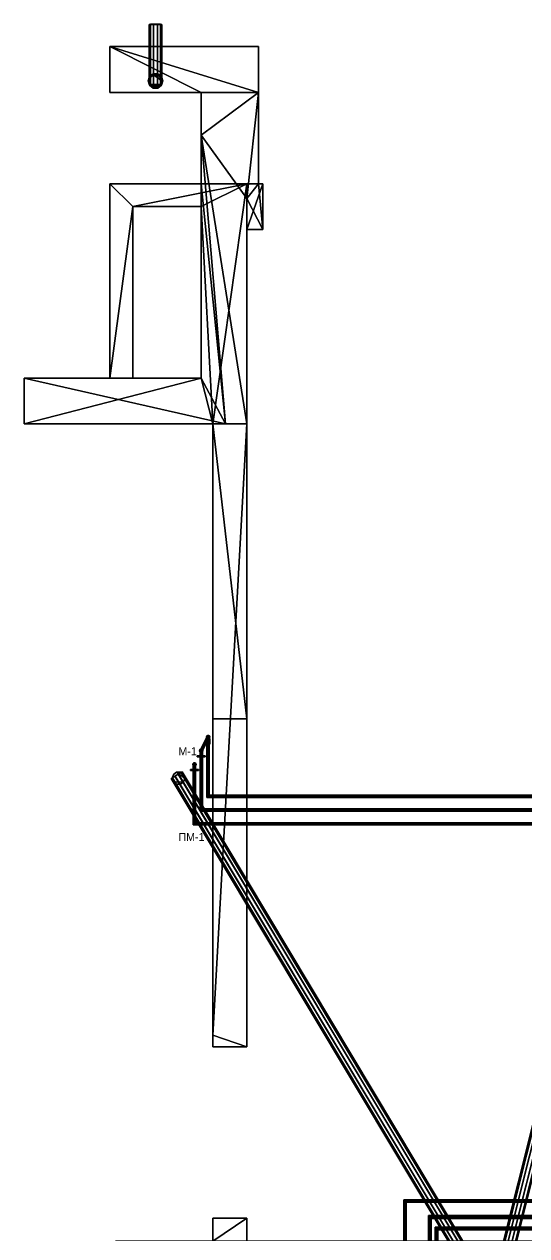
# Model space of a CAD drawing. Header units: millimetres. Extents: x -396 to 23232, y -842 to 31800.
# Drawn here: x 7750 to 12150, y 6496 to 17096 of the extents above; entities that cross this region are included whole.
import ezdxf

# ---------------------------------------------------------------- set-up
doc = ezdxf.new("R2010")
doc.units = ezdxf.units.MM
doc.layers.add('АР_3D_стены', color=8, linetype='Continuous')
doc.layers.add('ВК_3D_Марки', color=7, linetype='Continuous')
for name, color, linetype, true_color in [('ВК_3D_Арматура', 7, 'Continuous', 0xb48c3c), ('ВК_3D_В1', 7, 'Continuous', 0x06b6d4), ('ВК_3D_К1', 7, 'Continuous', 0xc2410c), ('ВК_3D_К2', 7, 'Continuous', 0x2563eb), ('ВК_3D_Т3', 7, 'Continuous', 0x16a34a), ('ВК_3D_Т4', 7, 'Continuous', 0x84cc16)]:
    doc.layers.add(name, color=color, linetype=linetype, true_color=true_color)

msp = doc.modelspace()

# ---------------------------------------------------------------- texts
at = {"layer": 'ВК_3D_Марки'}
for s, p in [('М-1', (9100, 10700, 900)), ('ПМ-1', (9100, 9950, 900))]:
    msp.add_text(s, height=70, dxfattribs=at).set_placement(p)

# ---------------------------------------------------------------- meshes
at = {"layer": 'АР_3D_стены'}
mesh = msp.add_polyface(dxfattribs=at)
corners = [(9512, 13600), (7750, 13600), (7750, 14000), (7750, 14000, 3650), (7750, 13600, 3650), (9512, 13600, 3650), (9840, 15300), (9700, 15300), (9700, 15570), (9700, 15570, 3650), (9700, 15300, 3650), (9840, 15300, 3650), (9800, 15700), (9840, 15700), (9840, 15700, 3650), (9800, 15700, 3650), (8500, 16900), (9800, 16900), (9800, 16500), (9800, 16500, 3650), (9800, 16900, 3650), (8500, 16900, 3650), (9300, 16500), (8500, 16500), (8500, 16500, 3650), (9300, 16500, 3650), (9300, 14000), (9300, 14000, 3650), (9300, 15700), (9300, 15700, 3650), (9300, 16125), (9300, 16125, 3650), (9700, 13600), (9700, 13600, 3650), (9700, 15700), (9700, 15700, 3650), (9700, 14000), (9700, 14000, 3650)]
mesh.append_faces([[corners[k] for k in face] for face in [(0, 1, 2), (3, 4, 5), (6, 7, 8), (9, 10, 11), (12, 13, 6), (11, 14, 15), (16, 17, 18), (19, 20, 21), (22, 23, 16), (21, 24, 25), (0, 2, 26), (27, 3, 5), (12, 6, 8), (9, 11, 15), (22, 16, 18), (19, 21, 25), (0, 26, 28), (29, 27, 5), (18, 12, 8), (9, 15, 19), (30, 22, 18), (19, 25, 31), (0, 28, 30), (31, 29, 5), (32, 0, 30), (31, 5, 33), (8, 32, 30), (31, 33, 9), (30, 18, 8), (9, 19, 31), (1, 2, 3, 4), (2, 26, 27, 3), (26, 28, 29, 27), (28, 30, 31, 29), (30, 22, 25, 31), (22, 23, 24, 25), (23, 16, 21, 24), (16, 17, 20, 21), (17, 18, 19, 20), (18, 12, 15, 19), (12, 13, 14, 15), (13, 6, 11, 14), (6, 7, 10, 11), (7, 8, 9, 10), (8, 34, 35, 9), (34, 34, 35, 35), (34, 36, 37, 35), (36, 36, 37, 37), (36, 32, 33, 37), (32, 0, 5, 33), (0, 1, 4, 5)]])
mesh = msp.add_polyface(dxfattribs=at)
corners = [(8700, 15500, 4050), (8700, 14000, 4050), (8500, 14000, 4050), (8500, 14000, 7550), (8700, 14000, 7550), (8700, 15500, 7550), (7750, 13600, 4050), (7750, 14000, 4050), (9300, 14000, 4050), (9300, 14000, 7550), (7750, 14000, 7550), (7750, 13600, 7550), (9700, 11020, 4050), (9400, 11020, 4050), (9400, 13600, 4050), (9400, 13600, 7550), (9400, 11020, 7550), (9700, 11020, 7550), (8500, 15700, 4050), (8500, 15700, 7550), (9700, 15700, 4050), (9700, 15700, 7550), (9300, 15500, 4050), (9300, 15500, 7550), (8500, 15500, 4050), (8500, 15500, 7550), (9300, 15700, 4050), (9300, 15700, 7550), (9700, 14000, 4050), (9700, 14000, 7550), (9700, 13600, 4050), (9700, 13600, 7550), (8707, 13600, 4050), (8707, 13600, 7550), (8707, 15500, 4050), (8707, 15500, 7550)]
mesh.append_faces([[corners[k] for k in face] for face in [(0, 1, 2), (3, 4, 5), (6, 7, 8), (9, 10, 11), (12, 13, 14), (15, 16, 17), (0, 2, 18), (19, 3, 5), (14, 6, 8), (9, 11, 15), (20, 12, 14), (15, 17, 21), (0, 18, 20), (21, 19, 5), (14, 8, 22), (23, 9, 15), (22, 0, 20), (21, 5, 23), (20, 14, 22), (23, 15, 21), (24, 18, 19, 25), (18, 26, 27, 19), (26, 26, 27, 27), (26, 20, 21, 27), (20, 28, 29, 21), (28, 30, 31, 29), (30, 30, 31, 31), (30, 12, 17, 31), (12, 13, 16, 17), (13, 14, 15, 16), (14, 32, 33, 15), (32, 6, 11, 33), (6, 7, 10, 11), (7, 2, 3, 10), (2, 24, 25, 3), (1, 8, 9, 4), (8, 22, 23, 9), (22, 34, 35, 23), (34, 0, 5, 35), (0, 1, 4, 5)]])
mesh = msp.add_polyface(dxfattribs=at)
corners = [(9700, 15300, 4050), (9700, 15700, 4050), (9840, 15700, 4050), (9840, 15700, 7550), (9700, 15700, 7550), (9700, 15300, 7550), (9840, 15300, 4050), (9840, 15300, 7550)]
mesh.append_faces([[corners[k] for k in face] for face in [(0, 1, 2), (3, 4, 5), (2, 6, 0), (5, 7, 3), (1, 2, 3, 4), (2, 6, 7, 3), (6, 0, 5, 7), (0, 1, 4, 5)]])
mesh = msp.add_polyface(dxfattribs=at)
corners = [(9400, 8251), (9400, 13600), (9700, 13600), (9700, 13600, 3650), (9400, 13600, 3650), (9400, 8251, 3650), (9700, 8150), (9400, 8150), (9400, 8150, 3650), (9700, 8150, 3650)]
mesh.append_faces([[corners[k] for k in face] for face in [(0, 1, 2), (3, 4, 5), (6, 7, 0), (5, 8, 9), (0, 2, 6), (9, 3, 5), (1, 2, 3, 4), (2, 6, 9, 3), (6, 7, 8, 9), (7, 0, 5, 8), (0, 1, 4, 5)]])
mesh = msp.add_polyface(dxfattribs=at)
corners = [(11318, 4300), (9700, 4300), (9700, 4500), (9700, 4500, 3650), (9700, 4300, 3650), (11318, 4300, 3650), (12700, 3600), (12400, 3600), (12400, 4300), (12400, 4300, 3650), (12400, 3600, 3650), (12700, 3600, 3650), (12400, 9275), (12700, 9275), (12700, 9275, 3650), (12400, 9275, 3650), (8550, 6150), (8550, 6450), (12400, 6450), (12400, 6450, 3650), (8550, 6450, 3650), (8550, 6150, 3650), (9700, 5600), (9400, 5600), (9400, 6150), (9400, 6150, 3650), (9400, 5600, 3650), (9700, 5600, 3650), (9480, 6150), (9700, 6150), (9700, 6150, 3650), (9480, 6150, 3650), (12400, 4500), (12400, 4500, 3650), (12040, 6150), (12040, 6150, 3650), (12400, 6150), (12400, 6150, 3650)]
mesh.append_faces([[corners[k] for k in face] for face in [(0, 1, 2), (3, 4, 5), (6, 7, 8), (9, 10, 11), (12, 13, 6), (11, 14, 15), (16, 17, 18), (19, 20, 21), (22, 23, 24), (25, 26, 27), (28, 29, 22), (27, 30, 31), (0, 2, 32), (33, 3, 5), (18, 12, 6), (11, 15, 19), (24, 16, 18), (19, 21, 25), (28, 22, 24), (25, 27, 31), (8, 0, 32), (33, 5, 9), (28, 24, 18), (19, 25, 31), (6, 8, 32), (33, 9, 11), (34, 28, 18), (19, 31, 35), (6, 32, 36), (37, 33, 11), (36, 34, 18), (19, 35, 37), (18, 6, 36), (37, 11, 19), (1, 2, 3, 4), (2, 32, 33, 3), (32, 36, 37, 33), (36, 34, 35, 37), (34, 28, 31, 35), (28, 29, 30, 31), (29, 22, 27, 30), (22, 23, 26, 27), (23, 24, 25, 26), (24, 16, 21, 25), (16, 17, 20, 21), (17, 18, 19, 20), (18, 12, 15, 19), (12, 13, 14, 15), (13, 6, 11, 14), (6, 7, 10, 11), (7, 8, 9, 10), (8, 0, 5, 9), (0, 1, 4, 5)]])
mesh = msp.add_polyface(dxfattribs=at)
corners = [(12400, 1300, 4050), (12400, 5570, 4050), (12402, 5570, 4050), (12402, 5570, 7550), (12400, 5570, 7550), (12400, 1300, 7550), (12318, 900, 4050), (11900, 900, 4050), (11900, 1300, 4050), (11900, 1300, 7550), (11900, 900, 7550), (12318, 900, 7550), (12400, 7150, 4050), (12700, 7150, 4050), (12700, 6450, 4050), (12700, 6450, 7550), (12700, 7150, 7550), (12400, 7150, 7550), (9902, 6150, 4050), (9902, 6450, 4050), (12400, 6450, 4050), (12400, 6450, 7550), (9902, 6450, 7550), (9902, 6150, 7550), (12800, 900, 4050), (12800, 900, 7550), (12400, 6532, 4050), (12400, 6532, 7550), (12318, 6150, 4050), (12318, 6150, 7550), (12800, 6450, 4050), (12800, 6450, 7550), (12400, 6150, 4050), (12400, 6150, 7550), (12402, 6149, 4050), (12402, 6149, 7550), (12800, 1300, 4050), (12800, 1300, 7550)]
mesh.append_faces([[corners[k] for k in face] for face in [(0, 1, 2), (3, 4, 5), (6, 7, 8), (9, 10, 11), (12, 13, 14), (15, 16, 17), (18, 19, 20), (21, 22, 23), (24, 6, 8), (9, 11, 25), (26, 12, 14), (15, 17, 27), (28, 18, 20), (21, 23, 29), (20, 26, 14), (15, 27, 21), (28, 20, 14), (15, 21, 29), (28, 14, 30), (31, 15, 29), (32, 28, 30), (31, 29, 33), (24, 8, 0), (5, 9, 25), (34, 32, 30), (31, 33, 35), (24, 0, 2), (3, 5, 25), (34, 30, 24), (25, 31, 35), (24, 2, 34), (35, 3, 25), (1, 2, 3, 4), (2, 34, 35, 3), (34, 32, 33, 35), (32, 32, 33, 33), (32, 28, 29, 33), (28, 18, 23, 29), (18, 19, 22, 23), (19, 20, 21, 22), (20, 26, 27, 21), (26, 12, 17, 27), (12, 13, 16, 17), (13, 14, 15, 16), (14, 30, 31, 15), (30, 36, 37, 31), (36, 36, 37, 37), (36, 24, 25, 37), (24, 6, 11, 25), (6, 7, 10, 11), (7, 8, 9, 10), (8, 36, 37, 9), (36, 0, 5, 37), (0, 1, 4, 5)]])
mesh = msp.add_polyface(dxfattribs=at)
corners = [(9400, 6450), (9400, 6650), (9700, 6650), (9700, 6650, 3650), (9400, 6650, 3650), (9400, 6450, 3650), (9700, 6450), (9700, 6450, 3650)]
mesh.append_faces([[corners[k] for k in face] for face in [(0, 1, 2), (3, 4, 5), (2, 6, 0), (5, 7, 3), (1, 2, 3, 4), (2, 6, 7, 3), (6, 0, 5, 7), (0, 1, 4, 5)]])
at = {"layer": 'ВК_3D_Арматура', "color": 8, "true_color": 0x78716c}
mesh = msp.add_polyface(dxfattribs=at)
corners = [(8965, 16600, 920), (8953, 16638, 920), (8953, 16638, 1080), (8965, 16600, 1080), (8920, 16662, 920), (8920, 16662, 1080), (8880, 16662, 920), (8880, 16662, 1080), (8847, 16638, 920), (8847, 16638, 1080), (8835, 16600, 920), (8835, 16600, 1080), (8847, 16562, 920), (8847, 16562, 1080), (8880, 16538, 920), (8880, 16538, 1080), (8920, 16538, 920), (8920, 16538, 1080), (8953, 16562, 920), (8953, 16562, 1080)]
mesh.append_faces([[corners[k] for k in face] for face in [(0, 1, 2, 3), (1, 4, 5, 2), (4, 6, 7, 5), (6, 8, 9, 7), (8, 10, 11, 9), (10, 12, 13, 11), (12, 14, 15, 13), (14, 16, 17, 15), (16, 18, 19, 17), (18, 0, 3, 19), (18, 16, 14, 12), (3, 2, 5, 7)]])
at = {"layer": 'ВК_3D_Арматура', "color": 33, "true_color": 0xbf9142}
mesh = msp.add_polyface(dxfattribs=at)
corners = [(9375, 10860, 265), (9372, 10869, 265), (9372, 10869, 335), (9375, 10860, 335), (9365, 10874, 265), (9365, 10874, 335), (9355, 10874, 265), (9355, 10874, 335), (9348, 10869, 265), (9348, 10869, 335), (9345, 10860, 265), (9345, 10860, 335), (9348, 10851, 265), (9348, 10851, 335), (9355, 10846, 265), (9355, 10846, 335), (9365, 10846, 265), (9365, 10846, 335), (9372, 10851, 265), (9372, 10851, 335)]
mesh.append_faces([[corners[k] for k in face] for face in [(0, 1, 2, 3), (1, 4, 5, 2), (4, 6, 7, 5), (6, 8, 9, 7), (8, 10, 11, 9), (10, 12, 13, 11), (12, 14, 15, 13), (14, 16, 17, 15), (16, 18, 19, 17), (18, 0, 3, 19), (18, 16, 14, 12), (3, 2, 5, 7)]])
mesh = msp.add_polyface(dxfattribs=at)
corners = [(9375, 10860, 185), (9372, 10869, 185), (9372, 10869, 235), (9375, 10860, 235), (9365, 10874, 185), (9365, 10874, 235), (9355, 10874, 185), (9355, 10874, 235), (9348, 10869, 185), (9348, 10869, 235), (9345, 10860, 185), (9345, 10860, 235), (9348, 10851, 185), (9348, 10851, 235), (9355, 10846, 185), (9355, 10846, 235), (9365, 10846, 185), (9365, 10846, 235), (9372, 10851, 185), (9372, 10851, 235)]
mesh.append_faces([[corners[k] for k in face] for face in [(0, 1, 2, 3), (1, 4, 5, 2), (4, 6, 7, 5), (6, 8, 9, 7), (8, 10, 11, 9), (10, 12, 13, 11), (12, 14, 15, 13), (14, 16, 17, 15), (16, 18, 19, 17), (18, 0, 3, 19), (18, 16, 14, 12), (3, 2, 5, 7)]])
at = {"layer": 'ВК_3D_Арматура', "color": 150, "true_color": 0x3b82f6}
mesh = msp.add_polyface(dxfattribs=at)
corners = [(9375, 10846, 300), (9372, 10846, 309), (9372, 10796, 309), (9375, 10796, 300), (9365, 10846, 314), (9365, 10796, 314), (9355, 10846, 314), (9355, 10796, 314), (9348, 10846, 309), (9348, 10796, 309), (9345, 10846, 300), (9345, 10796, 300), (9348, 10846, 291), (9348, 10796, 291), (9355, 10846, 286), (9355, 10796, 286), (9365, 10846, 286), (9365, 10796, 286), (9372, 10846, 291), (9372, 10796, 291)]
mesh.append_faces([[corners[k] for k in face] for face in [(0, 1, 2, 3), (1, 4, 5, 2), (4, 6, 7, 5), (6, 8, 9, 7), (8, 10, 11, 9), (10, 12, 13, 11), (12, 14, 15, 13), (14, 16, 17, 15), (16, 18, 19, 17), (18, 0, 3, 19), (18, 16, 14, 12), (3, 2, 5, 7)]])
at = {"layer": 'ВК_3D_Арматура', "color": 33, "true_color": 0xbf9142}
mesh = msp.add_polyface(dxfattribs=at)
corners = [(9314, 10740, 375), (9312, 10749, 375), (9312, 10749, 425), (9314, 10740, 425), (9304, 10754, 375), (9304, 10754, 425), (9296, 10754, 375), (9296, 10754, 425), (9288, 10749, 375), (9288, 10749, 425), (9286, 10740, 375), (9286, 10740, 425), (9288, 10731, 375), (9288, 10731, 425), (9296, 10726, 375), (9296, 10726, 425), (9304, 10726, 375), (9304, 10726, 425), (9312, 10731, 375), (9312, 10731, 425)]
mesh.append_faces([[corners[k] for k in face] for face in [(0, 1, 2, 3), (1, 4, 5, 2), (4, 6, 7, 5), (6, 8, 9, 7), (8, 10, 11, 9), (10, 12, 13, 11), (12, 14, 15, 13), (14, 16, 17, 15), (16, 18, 19, 17), (18, 0, 3, 19), (18, 16, 14, 12), (3, 2, 5, 7)]])
mesh = msp.add_polyface(dxfattribs=at)
corners = [(9305, 10726, 400), (9304, 10726, 403), (9304, 10696, 403), (9305, 10696, 400), (9302, 10726, 405), (9302, 10696, 405), (9298, 10726, 405), (9298, 10696, 405), (9296, 10726, 403), (9296, 10696, 403), (9295, 10726, 400), (9295, 10696, 400), (9296, 10726, 397), (9296, 10696, 397), (9298, 10726, 395), (9298, 10696, 395), (9302, 10726, 395), (9302, 10696, 395), (9304, 10726, 397), (9304, 10696, 397)]
mesh.append_faces([[corners[k] for k in face] for face in [(0, 1, 2, 3), (1, 4, 5, 2), (4, 6, 7, 5), (6, 8, 9, 7), (8, 10, 11, 9), (10, 12, 13, 11), (12, 14, 15, 13), (14, 16, 17, 15), (16, 18, 19, 17), (18, 0, 3, 19), (18, 16, 14, 12), (3, 2, 5, 7)]])
mesh = msp.add_polyface(dxfattribs=at)
corners = [(9254, 10620, 275), (9252, 10629, 275), (9252, 10629, 325), (9254, 10620, 325), (9244, 10634, 275), (9244, 10634, 325), (9236, 10634, 275), (9236, 10634, 325), (9228, 10629, 275), (9228, 10629, 325), (9226, 10620, 275), (9226, 10620, 325), (9228, 10611, 275), (9228, 10611, 325), (9236, 10606, 275), (9236, 10606, 325), (9244, 10606, 275), (9244, 10606, 325), (9252, 10611, 275), (9252, 10611, 325)]
mesh.append_faces([[corners[k] for k in face] for face in [(0, 1, 2, 3), (1, 4, 5, 2), (4, 6, 7, 5), (6, 8, 9, 7), (8, 10, 11, 9), (10, 12, 13, 11), (12, 14, 15, 13), (14, 16, 17, 15), (16, 18, 19, 17), (18, 0, 3, 19), (18, 16, 14, 12), (3, 2, 5, 7)]])
mesh = msp.add_polyface(dxfattribs=at)
corners = [(9245, 10606, 300), (9244, 10606, 303), (9244, 10576, 303), (9245, 10576, 300), (9242, 10606, 305), (9242, 10576, 305), (9238, 10606, 305), (9238, 10576, 305), (9236, 10606, 303), (9236, 10576, 303), (9235, 10606, 300), (9235, 10576, 300), (9236, 10606, 297), (9236, 10576, 297), (9238, 10606, 295), (9238, 10576, 295), (9242, 10606, 295), (9242, 10576, 295), (9244, 10606, 297), (9244, 10576, 297)]
mesh.append_faces([[corners[k] for k in face] for face in [(0, 1, 2, 3), (1, 4, 5, 2), (4, 6, 7, 5), (6, 8, 9, 7), (8, 10, 11, 9), (10, 12, 13, 11), (12, 14, 15, 13), (14, 16, 17, 15), (16, 18, 19, 17), (18, 0, 3, 19), (18, 16, 14, 12), (3, 2, 5, 7)]])
at = {"layer": 'ВК_3D_Арматура', "color": 114, "true_color": 0x16a34a}
mesh = msp.add_polyface(dxfattribs=at)
corners = [(9335, 10696, 400), (9328, 10696, 421), (9328, 10686, 421), (9335, 10686, 400), (9311, 10696, 433), (9311, 10686, 433), (9289, 10696, 433), (9289, 10686, 433), (9272, 10696, 421), (9272, 10686, 421), (9265, 10696, 400), (9265, 10686, 400), (9272, 10696, 379), (9272, 10686, 379), (9289, 10696, 367), (9289, 10686, 367), (9311, 10696, 367), (9311, 10686, 367), (9328, 10696, 379), (9328, 10686, 379)]
mesh.append_faces([[corners[k] for k in face] for face in [(0, 1, 2, 3), (1, 4, 5, 2), (4, 6, 7, 5), (6, 8, 9, 7), (8, 10, 11, 9), (10, 12, 13, 11), (12, 14, 15, 13), (14, 16, 17, 15), (16, 18, 19, 17), (18, 0, 3, 19), (18, 16, 14, 12), (3, 2, 5, 7)]])
at = {"layer": 'ВК_3D_Арматура', "color": 132, "true_color": 0x06b6d4}
mesh = msp.add_polyface(dxfattribs=at)
corners = [(9275, 10576, 300), (9268, 10576, 321), (9268, 10566, 321), (9275, 10566, 300), (9251, 10576, 333), (9251, 10566, 333), (9229, 10576, 333), (9229, 10566, 333), (9212, 10576, 321), (9212, 10566, 321), (9205, 10576, 300), (9205, 10566, 300), (9212, 10576, 279), (9212, 10566, 279), (9229, 10576, 267), (9229, 10566, 267), (9251, 10576, 267), (9251, 10566, 267), (9268, 10576, 279), (9268, 10566, 279)]
mesh.append_faces([[corners[k] for k in face] for face in [(0, 1, 2, 3), (1, 4, 5, 2), (4, 6, 7, 5), (6, 8, 9, 7), (8, 10, 11, 9), (10, 12, 13, 11), (12, 14, 15, 13), (14, 16, 17, 15), (16, 18, 19, 17), (18, 0, 3, 19), (18, 16, 14, 12), (3, 2, 5, 7)]])
at = {"layer": 'ВК_3D_В1'}
mesh = msp.add_polyface(dxfattribs=at)
corners = [(9230, 10090, -230), (9232, 10090, -224), (9232, 10630, -224), (9230, 10630, -230), (9237, 10090, -220), (9237, 10630, -220), (9243, 10090, -220), (9243, 10630, -220), (9248, 10090, -224), (9248, 10630, -224), (9250, 10090, -230), (9250, 10630, -230), (9248, 10090, -236), (9248, 10630, -236), (9243, 10090, -240), (9243, 10630, -240), (9237, 10090, -240), (9237, 10630, -240), (9232, 10090, -236), (9232, 10630, -236)]
mesh.append_faces([[corners[k] for k in face] for face in [(0, 1, 2, 3), (1, 4, 5, 2), (4, 6, 7, 5), (6, 8, 9, 7), (8, 10, 11, 9), (10, 12, 13, 11), (12, 14, 15, 13), (14, 16, 17, 15), (16, 18, 19, 17), (18, 0, 3, 19), (18, 16, 14, 12), (3, 2, 5, 7)]])
mesh = msp.add_polyface(dxfattribs=at)
corners = [(9250, 10620, -240), (9248, 10626, -240), (9248, 10626, 410), (9250, 10620, 410), (9243, 10630, -240), (9243, 10630, 410), (9237, 10630, -240), (9237, 10630, 410), (9232, 10626, -240), (9232, 10626, 410), (9230, 10620, -240), (9230, 10620, 410), (9232, 10614, -240), (9232, 10614, 410), (9237, 10610, -240), (9237, 10610, 410), (9243, 10610, -240), (9243, 10610, 410), (9248, 10614, -240), (9248, 10614, 410)]
mesh.append_faces([[corners[k] for k in face] for face in [(0, 1, 2, 3), (1, 4, 5, 2), (4, 6, 7, 5), (6, 8, 9, 7), (8, 10, 11, 9), (10, 12, 13, 11), (12, 14, 15, 13), (14, 16, 17, 15), (16, 18, 19, 17), (18, 0, 3, 19), (18, 16, 14, 12), (3, 2, 5, 7)]])
mesh = msp.add_polyface(dxfattribs=at)
corners = [(17310, 10090, -230), (17310, 10092, -224), (9230, 10092, -224), (9230, 10090, -230), (17310, 10097, -220), (9230, 10097, -220), (17310, 10103, -220), (9230, 10103, -220), (17310, 10108, -224), (9230, 10108, -224), (17310, 10110, -230), (9230, 10110, -230), (17310, 10108, -236), (9230, 10108, -236), (17310, 10103, -240), (9230, 10103, -240), (17310, 10097, -240), (9230, 10097, -240), (17310, 10092, -236), (9230, 10092, -236)]
mesh.append_faces([[corners[k] for k in face] for face in [(0, 1, 2, 3), (1, 4, 5, 2), (4, 6, 7, 5), (6, 8, 9, 7), (8, 10, 11, 9), (10, 12, 13, 11), (12, 14, 15, 13), (14, 16, 17, 15), (16, 18, 19, 17), (18, 0, 3, 19), (18, 16, 14, 12), (3, 2, 5, 7)]])
mesh = msp.add_polyface(dxfattribs=at)
corners = [(12652, 6648, -230), (12652, 6650, -223), (11288, 6650, -223), (11288, 6648, -230), (12652, 6656, -218), (11288, 6656, -218), (12652, 6664, -218), (11288, 6664, -218), (12652, 6670, -223), (11288, 6670, -223), (12652, 6672, -230), (11288, 6672, -230), (12652, 6670, -237), (11288, 6670, -237), (12652, 6664, -242), (11288, 6664, -242), (12652, 6656, -242), (11288, 6656, -242), (12652, 6650, -237), (11288, 6650, -237)]
mesh.append_faces([[corners[k] for k in face] for face in [(0, 1, 2, 3), (1, 4, 5, 2), (4, 6, 7, 5), (6, 8, 9, 7), (8, 10, 11, 9), (10, 12, 13, 11), (12, 14, 15, 13), (14, 16, 17, 15), (16, 18, 19, 17), (18, 0, 3, 19), (18, 16, 14, 12), (3, 2, 5, 7)]])
mesh = msp.add_polyface(dxfattribs=at)
corners = [(11312, 6672, -230), (11310, 6672, -223), (11310, 4388, -223), (11312, 4388, -230), (11304, 6672, -218), (11304, 4388, -218), (11296, 6672, -218), (11296, 4388, -218), (11290, 6672, -223), (11290, 4388, -223), (11288, 6672, -230), (11288, 4388, -230), (11290, 6672, -237), (11290, 4388, -237), (11296, 6672, -242), (11296, 4388, -242), (11304, 6672, -242), (11304, 4388, -242), (11310, 6672, -237), (11310, 4388, -237)]
mesh.append_faces([[corners[k] for k in face] for face in [(0, 1, 2, 3), (1, 4, 5, 2), (4, 6, 7, 5), (6, 8, 9, 7), (8, 10, 11, 9), (10, 12, 13, 11), (12, 14, 15, 13), (14, 16, 17, 15), (16, 18, 19, 17), (18, 0, 3, 19), (18, 16, 14, 12), (3, 2, 5, 7)]])
at = {"layer": 'ВК_3D_К1'}
mesh = msp.add_polyface(dxfattribs=at)
corners = [(14552, 16376, -1038), (14542, 16378, -1005), (12003, 6260, -1162), (12013, 6258, -1194), (14515, 16384, -985), (11976, 6266, -1142), (14482, 16392, -985), (11943, 6274, -1142), (14455, 16399, -1005), (11916, 6281, -1162), (14445, 16402, -1038), (11906, 6284, -1194), (14456, 16400, -1070), (11917, 6282, -1226), (14482, 16394, -1090), (11943, 6276, -1246), (14515, 16386, -1090), (11976, 6268, -1246), (14542, 16379, -1070), (12003, 6261, -1226)]
mesh.append_faces([[corners[k] for k in face] for face in [(0, 1, 2, 3), (1, 4, 5, 2), (4, 6, 7, 5), (6, 8, 9, 7), (8, 10, 11, 9), (10, 12, 13, 11), (12, 14, 15, 13), (14, 16, 17, 15), (16, 18, 19, 17), (18, 0, 3, 19), (18, 16, 14, 12), (3, 2, 5, 7)]])
mesh = msp.add_polyface(dxfattribs=at)
corners = [(9132, 10554, -1092), (9123, 10548, -1059), (11917, 5882, -1168), (11926, 5888, -1201), (9100, 10534, -1040), (11894, 5868, -1148), (9071, 10516, -1040), (11864, 5850, -1148), (9047, 10502, -1059), (11841, 5837, -1168), (9037, 10497, -1092), (11831, 5832, -1201), (9046, 10503, -1124), (11840, 5838, -1233), (9069, 10518, -1144), (11863, 5852, -1253), (9099, 10535, -1144), (11893, 5870, -1253), (9122, 10549, -1124), (11916, 5883, -1233)]
mesh.append_faces([[corners[k] for k in face] for face in [(0, 1, 2, 3), (1, 4, 5, 2), (4, 6, 7, 5), (6, 8, 9, 7), (8, 10, 11, 9), (10, 12, 13, 11), (12, 14, 15, 13), (14, 16, 17, 15), (16, 18, 19, 17), (18, 0, 3, 19), (18, 16, 14, 12), (3, 2, 5, 7)]])
mesh = msp.add_polyface(dxfattribs=at)
corners = [(9155, 10500, 430), (9144, 10532, 430), (9144, 10532, -1122), (9155, 10500, -1122), (9117, 10552, 430), (9117, 10552, -1122), (9083, 10552, 430), (9083, 10552, -1122), (9056, 10532, 430), (9056, 10532, -1122), (9045, 10500, 430), (9045, 10500, -1122), (9056, 10468, 430), (9056, 10468, -1122), (9083, 10448, 430), (9083, 10448, -1122), (9117, 10448, 430), (9117, 10448, -1122), (9144, 10468, 430), (9144, 10468, -1122)]
mesh.append_faces([[corners[k] for k in face] for face in [(0, 1, 2, 3), (1, 4, 5, 2), (4, 6, 7, 5), (6, 8, 9, 7), (8, 10, 11, 9), (10, 12, 13, 11), (12, 14, 15, 13), (14, 16, 17, 15), (16, 18, 19, 17), (18, 0, 3, 19), (18, 16, 14, 12), (3, 2, 5, 7)]])
at = {"layer": 'ВК_3D_К2'}
mesh = msp.add_polyface(dxfattribs=at)
corners = [(8845, 16570, -129), (8856, 16571, -97), (8856, 17096, -108), (8845, 17095, -140), (8883, 16571, -77), (8883, 17096, -88), (8917, 16571, -77), (8917, 17096, -88), (8944, 16571, -97), (8944, 17096, -108), (8955, 16570, -129), (8955, 17095, -140), (8944, 16569, -162), (8944, 17094, -172), (8917, 16569, -182), (8917, 17094, -192), (8883, 16569, -182), (8883, 17094, -192), (8856, 16569, -162), (8856, 17094, -172)]
mesh.append_faces([[corners[k] for k in face] for face in [(0, 1, 2, 3), (1, 4, 5, 2), (4, 6, 7, 5), (6, 8, 9, 7), (8, 10, 11, 9), (10, 12, 13, 11), (12, 14, 15, 13), (14, 16, 17, 15), (16, 18, 19, 17), (18, 0, 3, 19), (18, 16, 14, 12), (3, 2, 5, 7)]])
mesh = msp.add_polyface(dxfattribs=at)
corners = [(8955, 16600, 4080), (8944, 16632, 4080), (8944, 16632, -160), (8955, 16600, -160), (8917, 16652, 4080), (8917, 16652, -160), (8883, 16652, 4080), (8883, 16652, -160), (8856, 16632, 4080), (8856, 16632, -160), (8845, 16600, 4080), (8845, 16600, -160), (8856, 16568, 4080), (8856, 16568, -160), (8883, 16548, 4080), (8883, 16548, -160), (8917, 16548, 4080), (8917, 16548, -160), (8944, 16568, 4080), (8944, 16568, -160)]
mesh.append_faces([[corners[k] for k in face] for face in [(0, 1, 2, 3), (1, 4, 5, 2), (4, 6, 7, 5), (6, 8, 9, 7), (8, 10, 11, 9), (10, 12, 13, 11), (12, 14, 15, 13), (14, 16, 17, 15), (16, 18, 19, 17), (18, 0, 3, 19), (18, 16, 14, 12), (3, 2, 5, 7)]])
at = {"layer": 'ВК_3D_Т3'}
mesh = msp.add_polyface(dxfattribs=at)
corners = [(9287, 10736, 450), (9288, 10735, 456), (9357, 10873, 456), (9356, 10873, 450), (9293, 10732, 460), (9362, 10870, 460), (9298, 10730, 460), (9367, 10868, 460), (9303, 10727, 456), (9372, 10865, 456), (9304, 10727, 450), (9373, 10864, 450), (9303, 10727, 444), (9372, 10865, 444), (9298, 10730, 440), (9367, 10868, 440), (9293, 10732, 440), (9362, 10870, 440), (9288, 10735, 444), (9357, 10873, 444)]
mesh.append_faces([[corners[k] for k in face] for face in [(0, 1, 2, 3), (1, 4, 5, 2), (4, 6, 7, 5), (6, 8, 9, 7), (8, 10, 11, 9), (10, 12, 13, 11), (12, 14, 15, 13), (14, 16, 17, 15), (16, 18, 19, 17), (18, 0, 3, 19), (18, 16, 14, 12), (3, 2, 5, 7)]])
mesh = msp.add_polyface(dxfattribs=at)
corners = [(9290, 10210, -175), (9292, 10210, -169), (9292, 10750, -169), (9290, 10750, -175), (9297, 10210, -165), (9297, 10750, -165), (9303, 10210, -165), (9303, 10750, -165), (9308, 10210, -169), (9308, 10750, -169), (9310, 10210, -175), (9310, 10750, -175), (9308, 10210, -181), (9308, 10750, -181), (9303, 10210, -185), (9303, 10750, -185), (9297, 10210, -185), (9297, 10750, -185), (9292, 10210, -181), (9292, 10750, -181)]
mesh.append_faces([[corners[k] for k in face] for face in [(0, 1, 2, 3), (1, 4, 5, 2), (4, 6, 7, 5), (6, 8, 9, 7), (8, 10, 11, 9), (10, 12, 13, 11), (12, 14, 15, 13), (14, 16, 17, 15), (16, 18, 19, 17), (18, 0, 3, 19), (18, 16, 14, 12), (3, 2, 5, 7)]])
mesh = msp.add_polyface(dxfattribs=at)
corners = [(9310, 10740, -185), (9308, 10746, -185), (9308, 10746, 460), (9310, 10740, 460), (9303, 10750, -185), (9303, 10750, 460), (9297, 10750, -185), (9297, 10750, 460), (9292, 10746, -185), (9292, 10746, 460), (9290, 10740, -185), (9290, 10740, 460), (9292, 10734, -185), (9292, 10734, 460), (9297, 10730, -185), (9297, 10730, 460), (9303, 10730, -185), (9303, 10730, 460), (9308, 10734, -185), (9308, 10734, 460)]
mesh.append_faces([[corners[k] for k in face] for face in [(0, 1, 2, 3), (1, 4, 5, 2), (4, 6, 7, 5), (6, 8, 9, 7), (8, 10, 11, 9), (10, 12, 13, 11), (12, 14, 15, 13), (14, 16, 17, 15), (16, 18, 19, 17), (18, 0, 3, 19), (18, 16, 14, 12), (3, 2, 5, 7)]])
mesh = msp.add_polyface(dxfattribs=at)
corners = [(17470, 10210, -175), (17470, 10212, -169), (9290, 10212, -169), (9290, 10210, -175), (17470, 10217, -165), (9290, 10217, -165), (17470, 10223, -165), (9290, 10223, -165), (17470, 10228, -169), (9290, 10228, -169), (17470, 10230, -175), (9290, 10230, -175), (17470, 10228, -181), (9290, 10228, -181), (17470, 10223, -185), (9290, 10223, -185), (17470, 10217, -185), (9290, 10217, -185), (17470, 10212, -181), (9290, 10212, -181)]
mesh.append_faces([[corners[k] for k in face] for face in [(0, 1, 2, 3), (1, 4, 5, 2), (4, 6, 7, 5), (6, 8, 9, 7), (8, 10, 11, 9), (10, 12, 13, 11), (12, 14, 15, 13), (14, 16, 17, 15), (16, 18, 19, 17), (18, 0, 3, 19), (18, 16, 14, 12), (3, 2, 5, 7)]])
mesh = msp.add_polyface(dxfattribs=at)
corners = [(12652, 6547, -175), (12652, 6550, -168), (11348, 6550, -168), (11348, 6547, -175), (12652, 6556, -163), (11348, 6556, -163), (12652, 6564, -163), (11348, 6564, -163), (12652, 6570, -168), (11348, 6570, -168), (12652, 6572, -175), (11348, 6572, -175), (12652, 6570, -182), (11348, 6570, -182), (12652, 6564, -187), (11348, 6564, -187), (12652, 6556, -187), (11348, 6556, -187), (12652, 6550, -182), (11348, 6550, -182)]
mesh.append_faces([[corners[k] for k in face] for face in [(0, 1, 2, 3), (1, 4, 5, 2), (4, 6, 7, 5), (6, 8, 9, 7), (8, 10, 11, 9), (10, 12, 13, 11), (12, 14, 15, 13), (14, 16, 17, 15), (16, 18, 19, 17), (18, 0, 3, 19), (18, 16, 14, 12), (3, 2, 5, 7)]])
mesh = msp.add_polyface(dxfattribs=at)
corners = [(11372, 6572, -175), (11370, 6572, -168), (11370, 6087, -168), (11372, 6087, -175), (11364, 6572, -163), (11364, 6087, -163), (11356, 6572, -163), (11356, 6087, -163), (11350, 6572, -168), (11350, 6087, -168), (11348, 6572, -175), (11348, 6087, -175), (11350, 6572, -182), (11350, 6087, -182), (11356, 6572, -187), (11356, 6087, -187), (11364, 6572, -187), (11364, 6087, -187), (11370, 6572, -182), (11370, 6087, -182)]
mesh.append_faces([[corners[k] for k in face] for face in [(0, 1, 2, 3), (1, 4, 5, 2), (4, 6, 7, 5), (6, 8, 9, 7), (8, 10, 11, 9), (10, 12, 13, 11), (12, 14, 15, 13), (14, 16, 17, 15), (16, 18, 19, 17), (18, 0, 3, 19), (18, 16, 14, 12), (3, 2, 5, 7)]])
at = {"layer": 'ВК_3D_Т4'}
mesh = msp.add_polyface(dxfattribs=at)
corners = [(9370, 10860, 460), (9368, 10866, 460), (9368, 10866, -185), (9370, 10860, -185), (9363, 10870, 460), (9363, 10870, -185), (9357, 10870, 460), (9357, 10870, -185), (9352, 10866, 460), (9352, 10866, -185), (9350, 10860, 460), (9350, 10860, -185), (9352, 10854, 460), (9352, 10854, -185), (9357, 10850, 460), (9357, 10850, -185), (9363, 10850, 460), (9363, 10850, -185), (9368, 10854, 460), (9368, 10854, -185)]
mesh.append_faces([[corners[k] for k in face] for face in [(0, 1, 2, 3), (1, 4, 5, 2), (4, 6, 7, 5), (6, 8, 9, 7), (8, 10, 11, 9), (10, 12, 13, 11), (12, 14, 15, 13), (14, 16, 17, 15), (16, 18, 19, 17), (18, 0, 3, 19), (18, 16, 14, 12), (3, 2, 5, 7)]])
mesh = msp.add_polyface(dxfattribs=at)
corners = [(9370, 10870, -175), (9368, 10870, -169), (9368, 10330, -169), (9370, 10330, -175), (9363, 10870, -165), (9363, 10330, -165), (9357, 10870, -165), (9357, 10330, -165), (9352, 10870, -169), (9352, 10330, -169), (9350, 10870, -175), (9350, 10330, -175), (9352, 10870, -181), (9352, 10330, -181), (9357, 10870, -185), (9357, 10330, -185), (9363, 10870, -185), (9363, 10330, -185), (9368, 10870, -181), (9368, 10330, -181)]
mesh.append_faces([[corners[k] for k in face] for face in [(0, 1, 2, 3), (1, 4, 5, 2), (4, 6, 7, 5), (6, 8, 9, 7), (8, 10, 11, 9), (10, 12, 13, 11), (12, 14, 15, 13), (14, 16, 17, 15), (16, 18, 19, 17), (18, 0, 3, 19), (18, 16, 14, 12), (3, 2, 5, 7)]])
mesh = msp.add_polyface(dxfattribs=at)
corners = [(9350, 10350, -175), (9350, 10348, -169), (17570, 10348, -169), (17570, 10350, -175), (9350, 10343, -165), (17570, 10343, -165), (9350, 10337, -165), (17570, 10337, -165), (9350, 10332, -169), (17570, 10332, -169), (9350, 10330, -175), (17570, 10330, -175), (9350, 10332, -181), (17570, 10332, -181), (9350, 10337, -185), (17570, 10337, -185), (9350, 10343, -185), (17570, 10343, -185), (9350, 10348, -181), (17570, 10348, -181)]
mesh.append_faces([[corners[k] for k in face] for face in [(0, 1, 2, 3), (1, 4, 5, 2), (4, 6, 7, 5), (6, 8, 9, 7), (8, 10, 11, 9), (10, 12, 13, 11), (12, 14, 15, 13), (14, 16, 17, 15), (16, 18, 19, 17), (18, 0, 3, 19), (18, 16, 14, 12), (3, 2, 5, 7)]])
mesh = msp.add_polyface(dxfattribs=at)
corners = [(11074, 6090, -175), (11076, 6090, -169), (11076, 6810, -169), (11074, 6810, -175), (11081, 6090, -165), (11081, 6810, -165), (11087, 6090, -165), (11087, 6810, -165), (11092, 6090, -169), (11092, 6810, -169), (11094, 6090, -175), (11094, 6810, -175), (11092, 6090, -181), (11092, 6810, -181), (11087, 6090, -185), (11087, 6810, -185), (11081, 6090, -185), (11081, 6810, -185), (11076, 6090, -181), (11076, 6810, -181)]
mesh.append_faces([[corners[k] for k in face] for face in [(0, 1, 2, 3), (1, 4, 5, 2), (4, 6, 7, 5), (6, 8, 9, 7), (8, 10, 11, 9), (10, 12, 13, 11), (12, 14, 15, 13), (14, 16, 17, 15), (16, 18, 19, 17), (18, 0, 3, 19), (18, 16, 14, 12), (3, 2, 5, 7)]])
mesh = msp.add_polyface(dxfattribs=at)
corners = [(11074, 6810, -175), (11074, 6808, -169), (12650, 6808, -169), (12650, 6810, -175), (11074, 6803, -165), (12650, 6803, -165), (11074, 6797, -165), (12650, 6797, -165), (11074, 6792, -169), (12650, 6792, -169), (11074, 6790, -175), (12650, 6790, -175), (11074, 6792, -181), (12650, 6792, -181), (11074, 6797, -185), (12650, 6797, -185), (11074, 6803, -185), (12650, 6803, -185), (11074, 6808, -181), (12650, 6808, -181)]
mesh.append_faces([[corners[k] for k in face] for face in [(0, 1, 2, 3), (1, 4, 5, 2), (4, 6, 7, 5), (6, 8, 9, 7), (8, 10, 11, 9), (10, 12, 13, 11), (12, 14, 15, 13), (14, 16, 17, 15), (16, 18, 19, 17), (18, 0, 3, 19), (18, 16, 14, 12), (3, 2, 5, 7)]])

doc.saveas('drawing.dxf')
